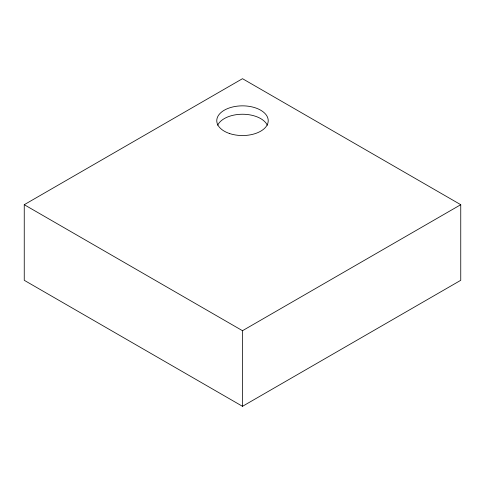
<?xml version="1.0" encoding="UTF-8"?>
<svg xmlns="http://www.w3.org/2000/svg" width="485" height="485" viewBox="0 0 485 485"><rect width="100%" height="100%" fill="white"/><g stroke="black" fill="none" stroke-linecap="round" stroke-linejoin="round"><path stroke-width="0.73" d="M24.25 204.7L242.5 78.691L460.75 204.7L460.75 280.3L242.5 406.309L24.25 280.3L24.25 204.7L242.5 330.703L460.75 204.7M242.5 330.703L242.5 406.309M217.656 125.251A25.723 14.847 0 0 1 242.5 114.242A25.723 14.847 0 0 1 267.344 125.251M229.641 133.557A25.723 14.847 0 0 0 268.223 120.692A25.723 14.847 0 0 0 229.641 107.834A25.723 14.847 0 0 0 229.641 133.557"/></g></svg>
